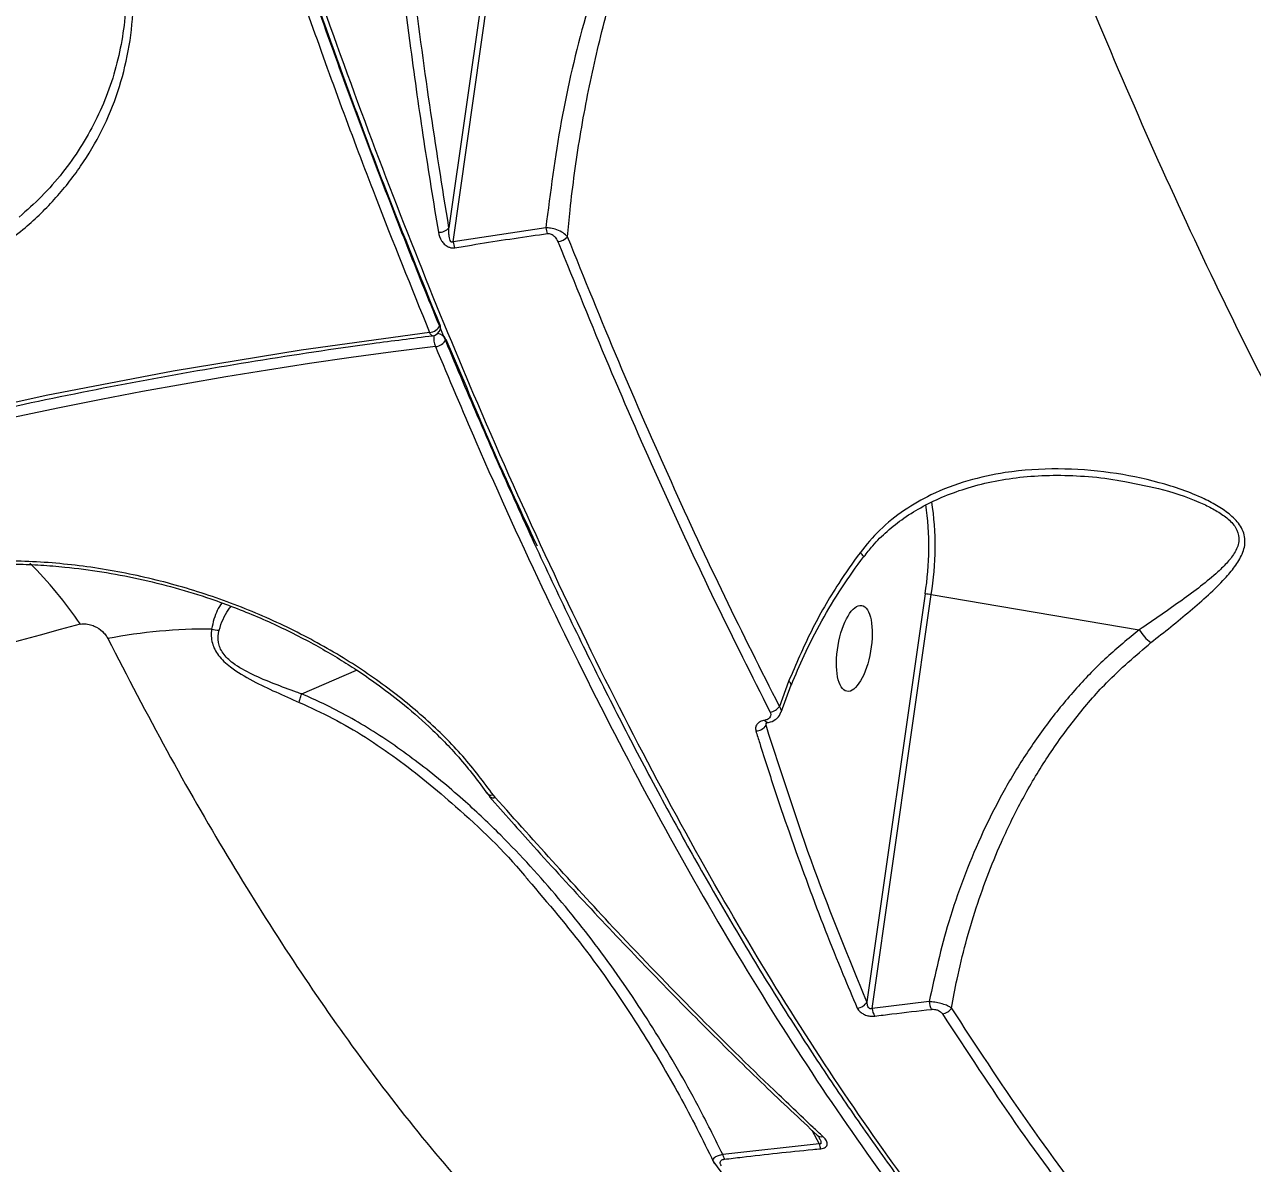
# Model space of a CAD drawing. Header units: millimetres. Extents: x -6879 to 7341, y -8047 to 7187.
# Drawn here: x -546.4 to -414.9, y 3357.6 to 3479.5 of the extents above; entities that cross this region are included whole.
import ezdxf

# ---------------------------------------------------------------- set-up
doc = ezdxf.new("R2010")
doc.units = ezdxf.units.MM
for name, color, linetype in [('DIKOM_ОБЪЕКТ', 7, 'Continuous'), ('DIKOM_РАЗМЕР_ЗОНА', 7, 'Continuous'), ('DIKOM_РАЗМЕР_ОБЪЕКТА', 7, 'Continuous')]:
    doc.layers.add(name, color=color, linetype=linetype)
doc.styles.add('style1', font='arial.ttf', dxfattribs={"width": 0.8})
doc.dimstyles.new('1-50', dxfattribs={"dimtxt": 300, "dimasz": 200, "dimexe": 100, "dimexo": 0, "dimgap": 100, "dimtad": 0, "dimdec": 0, "dimtxsty": 'style1', "dimcen": 0, "dimclrd": 7, "dimclre": 7, "dimadec": 1, "dimazin": 2, "dimtfac": 1, "dimtdec": 0, "dimtmove": 1, "dimatfit": 3, "dimfxl": 0, "dimlwd": 25, "dimlwe": 18, "dimarcsym": 0})

# ---------------------------------------------------------------- blocks, each defined once
blk = doc.blocks.new('*D20')
at = {"layer": 'Defpoints', "color": 0, "transparency": 16777216}
for p in [(-335.47, 4138.44), (-5198.79, -5966.88), (-1568.13, -5966.88)]:
    blk.add_point(p, dxfattribs=at)
at = {"layer": 'DIKOM_РАЗМЕР_ОБЪЕКТА', "color": 7, "lineweight": 18, "transparency": 16777216}
for p, q in [((-335.47, 4138.44), (-5298.79, 4138.44)), ((-1568.13, -5966.88), (-5298.79, -5966.88))]:
    blk.add_line(p, q, dxfattribs=at)
at = {"layer": 'DIKOM_РАЗМЕР_ОБЪЕКТА', "color": 7, "lineweight": 25, "transparency": 16777216}
for p, q in [((-5198.79, 3938.44), (-5198.79, -81.84)), ((-5198.79, -5766.88), (-5198.79, -1161.62))]:
    blk.add_line(p, q, dxfattribs=at)
at = {"layer": 'DIKOM_РАЗМЕР_ОБЪЕКТА', "color": 7, "transparency": 16777216}
for points in [[(-5232.12, 3938.44), (-5165.46, 3938.44), (-5198.79, 4138.44)], [(-5232.12, -5766.88), (-5165.46, -5766.88), (-5198.79, -5966.88)]]:
    blk.add_solid(points, dxfattribs=at)
at = {"layer": 'DIKOM_РАЗМЕР_ОБЪЕКТА', "color": 0, "transparency": 16777216, "insert": (-5198.79, -621.73), "char_height": 300, "attachment_point": 5, "rotation": 90, "style": 'style1'}
blk.add_mtext('10100', dxfattribs=at)
blk = doc.blocks.new('*D19')
at = {"layer": 'Defpoints', "color": 0, "transparency": 16777216}
for p in [(5624.04, 6094.27), (-4435.35, 2864.29), (5624.04, -2640.11)]:
    blk.add_point(p, dxfattribs=at)
at = {"layer": 'DIKOM_РАЗМЕР_ОБЪЕКТА', "color": 7, "lineweight": 18, "transparency": 16777216}
for p, q in [((-4435.35, 2864.29), (-4435.35, 6194.27)), ((5624.04, -2640.11), (5624.04, 6194.27))]:
    blk.add_line(p, q, dxfattribs=at)
at = {"layer": 'DIKOM_РАЗМЕР_ОБЪЕКТА', "color": 7, "lineweight": 25, "transparency": 16777216}
for p, q in [((-4235.35, 6094.27), (2113.67, 6094.27)), ((5424.04, 6094.27), (3193.46, 6094.27))]:
    blk.add_line(p, q, dxfattribs=at)
at = {"layer": 'DIKOM_РАЗМЕР_ОБЪЕКТА', "color": 7, "transparency": 16777216}
for points in [[(-4235.35, 6127.6), (-4235.35, 6060.94), (-4435.35, 6094.27)], [(5424.04, 6127.6), (5424.04, 6060.94), (5624.04, 6094.27)]]:
    blk.add_solid(points, dxfattribs=at)
at = {"layer": 'DIKOM_РАЗМЕР_ОБЪЕКТА', "color": 0, "transparency": 16777216, "insert": (2653.56, 6094.27), "char_height": 300, "attachment_point": 5, "style": 'style1'}
blk.add_mtext('10100', dxfattribs=at)
blk = doc.blocks.new('*D18')
at = {"layer": 'Defpoints', "color": 0, "transparency": 16777216}
for p in [(-342.29, 5666.7), (-6681.79, -8047.27), (-1651.48, -8047.27)]:
    blk.add_point(p, dxfattribs=at)
at = {"layer": 'DIKOM_РАЗМЕР_ЗОНА', "color": 7, "lineweight": 18, "transparency": 16777216}
for p, q in [((-342.29, 5666.7), (-6781.79, 5666.7)), ((-1651.48, -8047.27), (-6781.79, -8047.27))]:
    blk.add_line(p, q, dxfattribs=at)
at = {"layer": 'DIKOM_РАЗМЕР_ЗОНА', "color": 7, "lineweight": 25, "transparency": 16777216}
for p, q in [((-6681.79, 5466.7), (-6681.79, -340.84)), ((-6681.79, -7847.27), (-6681.79, -1420.62))]:
    blk.add_line(p, q, dxfattribs=at)
at = {"layer": 'DIKOM_РАЗМЕР_ЗОНА', "color": 7, "transparency": 16777216}
for points in [[(-6715.12, 5466.7), (-6648.46, 5466.7), (-6681.79, 5666.7)], [(-6715.12, -7847.27), (-6648.46, -7847.27), (-6681.79, -8047.27)]]:
    blk.add_solid(points, dxfattribs=at)
at = {"layer": 'DIKOM_РАЗМЕР_ЗОНА', "color": 0, "transparency": 16777216, "insert": (-6681.79, -880.73), "char_height": 300, "attachment_point": 5, "rotation": 90, "style": 'style1'}
blk.add_mtext('13700', dxfattribs=at)
blk = doc.blocks.new('*D17')
at = {"layer": 'Defpoints', "color": 0, "transparency": 16777216}
for p in [(-5935.35, 6990.27), (-5935.35, 998.27), (7340.79, -2830.86)]:
    blk.add_point(p, dxfattribs=at)
at = {"layer": 'DIKOM_РАЗМЕР_ЗОНА', "color": 7, "lineweight": 18, "transparency": 16777216}
for p, q in [((-5935.35, 998.27), (-5935.35, 7090.27)), ((7340.79, -2830.86), (7340.79, 7090.27))]:
    blk.add_line(p, q, dxfattribs=at)
at = {"layer": 'DIKOM_РАЗМЕР_ЗОНА', "color": 7, "lineweight": 25, "transparency": 16777216}
for p, q in [((-5735.35, 6990.27), (2016.67, 6990.27)), ((7140.79, 6990.27), (3096.46, 6990.27))]:
    blk.add_line(p, q, dxfattribs=at)
at = {"layer": 'DIKOM_РАЗМЕР_ЗОНА', "color": 7, "transparency": 16777216}
for points in [[(-5735.35, 7023.6), (-5735.35, 6956.94), (-5935.35, 6990.27)], [(7140.79, 7023.6), (7140.79, 6956.94), (7340.79, 6990.27)]]:
    blk.add_solid(points, dxfattribs=at)
at = {"layer": 'DIKOM_РАЗМЕР_ЗОНА', "color": 0, "transparency": 16777216, "insert": (2556.56, 6990.27), "char_height": 300, "attachment_point": 5, "style": 'style1'}
blk.add_mtext('13300', dxfattribs=at)

msp = doc.modelspace()

# ---------------------------------------------------------------- linework, layer by layer
at = {"layer": 'DIKOM_ОБЪЕКТ', "color": 7, "linetype": 'Continuous', "lineweight": 15}
for p, q in [((-491.62, 3523.19), (-500.96, 3457.76)), ((-500.51, 3456.25), (-490.97, 3523.12)), ((-490.58, 3457.77), (-500.51, 3456.25)), ((-499.02, 3440.58), (-501.27, 3445.81)), ((-449.94, 3418.56), (-456.18, 3374.86)), ((-455.61, 3374.16), (-449.29, 3418.48)), ((-449.29, 3418.48), (-427, 3414.71)), ((-516.73, 3407.84), (-510.84, 3410.4)), ((-464.57, 3409.18), (-465.55, 3406.5)), ((-465.36, 3405.9), (-464.29, 3408.83)), ((-466.99, 3404.48), (-466.92, 3404.75)), ((-496.86, 3397.2), (-496.55, 3396.79)), ((-496.01, 3396.78), (-496.19, 3397)), ((-495.99, 3396.75), (-496.01, 3396.78)), ((-449.51, 3374.88), (-455.61, 3374.16)), ((-462.07, 3361.11), (-461.29, 3359.65)), ((-461.29, 3359.65), (-471.63, 3358.52)), ((-472.67, 3357.82), (-472.64, 3357.78))]:
    msp.add_line(p, q, dxfattribs=at)
at = {"layer": 'DIKOM_ОБЪЕКТ', "color": 7, "linetype": 'Continuous', "lineweight": 15, "flags": 128}
for points in [[(-503.03, 3446.56), (-516.79, 3444.67), (-530.48, 3442.42), (-544.09, 3439.79), (-557.6, 3436.8), (-571.01, 3433.44), (-584.32, 3429.72), (-597.5, 3425.64), (-610.56, 3421.2), (-623.48, 3416.41), (-636.26, 3411.26), (-648.89, 3405.77), (-661.35, 3399.93), (-673.65, 3393.75), (-685.77, 3387.23), (-697.7, 3380.38), (-709.44, 3373.2), (-720.99, 3365.7), (-732.32, 3357.88), (-743.44, 3349.74), (-754.34, 3341.3), (-765, 3332.55)], [(-502.7, 3446.21), (-502.75, 3446.21), (-502.82, 3446.25), (-502.89, 3446.32), (-502.96, 3446.42), (-503.03, 3446.56)], [(-466.82, 3404.78), (-466.84, 3404.77), (-466.94, 3404.8), (-467.05, 3404.88), (-467.15, 3405.01)]]:
    msp.add_lwpolyline(points, dxfattribs=at)
at = {"layer": 'DIKOM_ОБЪЕКТ', "color": 7, "linetype": 'Continuous', "lineweight": 15}
for centre, radius, start, end in [((-501.98, 3458.63), 1.34, 265.4667, 319.7171), ((-488.38, 3458), 2.21, 186.0483, 202.9327), ((-489.45, 3457.9), 1.62, 275.6819, 317.8607), ((-498.3, 3456.54), 2.23, 187.4882, 204.304), ((-503.13, 3447.94), 1.38, 274.3131, 333.3533), ((-502.83, 3447.2), 1, 277.0236, 342.6173), ((-500.08, 3445.96), 2.5, 173.5114, 201.4227), ((-502.33, 3445.26), 1.19, 27.3098, 82.583), ((-502.44, 3447.08), 0.597, 343.4669, 23.8295), ((-442.3, 2950.01), 498.67, 96.923, 130.1129), ((-502.51, 3446.42), 1.38, 274.3445, 333.6404), ((-481.77, 3423.57), 32.22, 351.0561, 8.1299), ((-481.4, 3423.63), 32.53, 350.881, 8.4765), ((-457.5, 3422), 1.12, 29.0831, 59.3119), ((-576.61, 3390.84), 43.67, 34.0721, 45.2159), ((-450.24, 3413.19), 5.37, 79.7568, 86.7634), ((-419.25, 2959.33), 471.81, 104.8843, 122.1516), ((-526.74, 3357.45), 57.34, 89.6466, 100.8112), ((-525.66, 3417.11), 2.43, 252.57, 272.0175), ((-422.53, 3417.52), 5.29, 212.1679, 232.3424), ((-464.75, 3408.75), 0.467, 9.1702, 67.5879), ((-466.69, 3407.28), 1.39, 275.7999, 325.3827), ((-468.05, 3405.11), 1.23, 268.5592, 329.1835), ((-496.25, 3397.28), 0.557, 229.0057, 295.7331), ((-496.22, 3397.27), 0.573, 229.0932, 294.5538), ((-457.24, 3375.38), 1.18, 271.3496, 334.1778), ((-453.76, 3374.3), 1.86, 184.2826, 211.2516), ((-447.68, 3374.99), 1.84, 183.2767, 210.447), ((-448.22, 3374.84), 1.27, 275.8696, 330.2603), ((-461.09, 3361.04), 0.621, 229.1502, 287.9002), ((-459.59, 3359.92), 1.72, 189.3078, 207.6761), ((-469.95, 3358.85), 1.71, 190.8452, 209.3528)]:
    msp.add_arc(centre, radius, start, end, dxfattribs=at)
msp.add_ellipse((-457.53, 3412.72), major_axis=(-0.79, -4.6), ratio=0.379395, dxfattribs=at)
for points, knots in [([(-489.08, 4127.55), (-490.59, 4126.66), (-494.65, 4124.25), (-501.09, 4119.29), (-508.29, 4112.38), (-515.29, 4104.17), (-522.04, 4094.64), (-528.51, 4083.81), (-534.57, 4071.9), (-540.2, 4058.98), (-545.4, 4045.14), (-550.25, 4030.15), (-554.73, 4014.02), (-558.81, 3996.78), (-562.4, 3978.8), (-565.49, 3960.16), (-568.1, 3940.97), (-570.27, 3920.89), (-571.98, 3899.98), (-573.2, 3878.27), (-573.9, 3856.51), (-574.11, 3834.8), (-573.87, 3813.23), (-573.18, 3791.2), (-572.02, 3768.75), (-570.39, 3745.95), (-568.3, 3722.98), (-565.74, 3699.93), (-562.71, 3676.84), (-559.21, 3653.67), (-555.22, 3630.47), (-550.74, 3607.33), (-545.89, 3584.77), (-540.67, 3562.84), (-535.12, 3541.59), (-529.16, 3520.69), (-522.79, 3500.2), (-516.01, 3480.25), (-509.41, 3462.33), (-504.99, 3451.4), (-503.03, 3446.56)], [0, 0, 0, 0, 0.015652, 0.042167, 0.068704, 0.09522, 0.122506, 0.149814, 0.177101, 0.203617, 0.230153, 0.256669, 0.283955, 0.311264, 0.33855, 0.365066, 0.391602, 0.418118, 0.445404, 0.472713, 0.499999, 0.52556, 0.55114, 0.576701, 0.602949, 0.629218, 0.655467, 0.681983, 0.708519, 0.735035, 0.762321, 0.78963, 0.816916, 0.843432, 0.869969, 0.896485, 0.923771, 0.951079, 0.978366, 1, 1, 1, 1]), ([(-541.13, 3570.25), (-540.77, 3568.75), (-539.55, 3563.65), (-537.36, 3555.06), (-534.58, 3544.49), (-531.71, 3534.1), (-528.77, 3523.88), (-525.75, 3513.85), (-522.66, 3503.99), (-519.49, 3494.3), (-516.24, 3484.79), (-512.92, 3475.44), (-509.51, 3466.26), (-506.03, 3457.23), (-502.47, 3448.37), (-498.82, 3439.68), (-495.11, 3431.18), (-491.35, 3422.91), (-487.55, 3414.9), (-483.7, 3407.15), (-479.82, 3399.65), (-475.89, 3392.4), (-471.92, 3385.39), (-467.9, 3378.64), (-463.84, 3372.13), (-459.73, 3365.86), (-455.57, 3359.83), (-451.37, 3354.05), (-447.12, 3348.52), (-442.86, 3343.28), (-438.59, 3338.33), (-434.32, 3333.69), (-430.04, 3329.36), (-425.76, 3325.32), (-421.48, 3321.59), (-417.18, 3318.15), (-412.88, 3315.01), (-408.57, 3312.17), (-404.25, 3309.62), (-399.92, 3307.37), (-395.58, 3305.42), (-391.27, 3303.81), (-388.36, 3302.85), (-386.92, 3302.51), (-386.89, 3302.5)], [0, 0, 0, 0, 0.010327, 0.035268, 0.060217, 0.085051, 0.10977, 0.134402, 0.158977, 0.183522, 0.208065, 0.232629, 0.257239, 0.281921, 0.306704, 0.331617, 0.356585, 0.381471, 0.406235, 0.430906, 0.455511, 0.480079, 0.504637, 0.529212, 0.553823, 0.578501, 0.603272, 0.628165, 0.653157, 0.67812, 0.702946, 0.72767, 0.752318, 0.776919, 0.801499, 0.826085, 0.850694, 0.875352, 0.900082, 0.924912, 0.949847, 0.974761, 0.99953, 1, 1, 1, 1]), ([(-501.9, 3447.32), (-503.85, 3452.14), (-508.23, 3462.95), (-514.73, 3480.63), (-521.4, 3500.25), (-527.75, 3520.59), (-533.73, 3541.58), (-538.16, 3558.17), (-540.45, 3567.89), (-541.01, 3570.27)], [0, 0, 0, 0, 0.131149, 0.29383, 0.457023, 0.620477, 0.783932, 0.947126, 1, 1, 1, 1]), ([(-386.57, 3302.59), (-387.02, 3302.68), (-390.37, 3303.37), (-396.64, 3305.91), (-405.35, 3310.28), (-414.02, 3315.97), (-422.77, 3322.93), (-431.59, 3331.22), (-440.44, 3340.84), (-449.12, 3351.59), (-457.62, 3363.39), (-465.91, 3376.16), (-474.12, 3390.11), (-482.23, 3405.25), (-490.19, 3421.54), (-497.52, 3437.9), (-504.23, 3454.14), (-510.36, 3470.06), (-516.28, 3486.61), (-521.98, 3503.77), (-527.41, 3521.34), (-532.53, 3539.23), (-536.86, 3555.47), (-539.42, 3565.88), (-540.46, 3570.12)], [0, 0, 0, 0, 0.007906, 0.059244, 0.109134, 0.159061, 0.208951, 0.26029, 0.31167, 0.363008, 0.412898, 0.462826, 0.512715, 0.564054, 0.615434, 0.666773, 0.710192, 0.753663, 0.797133, 0.841015, 0.884898, 0.927675, 0.970549, 1, 1, 1, 1]), ([(-311.82, 3339.16), (-312.39, 3339.17), (-315.48, 3339.22), (-321.23, 3340.48), (-329.15, 3343.05), (-337.28, 3347), (-345.63, 3352.26), (-354.07, 3358.82), (-362.4, 3366.52), (-370.55, 3375.2), (-378.48, 3384.76), (-386.43, 3395.43), (-394.36, 3407.23), (-402.23, 3420.14), (-409.83, 3433.79), (-417.14, 3448.09), (-424.14, 3462.95), (-431, 3478.69), (-437.66, 3495.3), (-444.14, 3512.69), (-448.22, 3524.81), (-450.25, 3530.87)], [0, 0, 0, 0, 0.012474, 0.067133, 0.121746, 0.178335, 0.234924, 0.292326, 0.349728, 0.40364, 0.457596, 0.511509, 0.566994, 0.622523, 0.678009, 0.730947, 0.783923, 0.836861, 0.891227, 0.945634, 1, 1, 1, 1]), ([(-465, 3518.72), (-465.51, 3518.27), (-467.46, 3516.55), (-470.57, 3513.15), (-474.08, 3508.39), (-477.29, 3503.11), (-480.2, 3497.37), (-483.41, 3489.76), (-486.48, 3480.38), (-489.12, 3469.19), (-490.09, 3461.57), (-490.58, 3457.77)], [0, 0, 0, 0, 0.031071, 0.11984, 0.208956, 0.297931, 0.396824, 0.495743, 0.663633, 0.831973, 1, 1, 1, 1]), ([(-488.25, 3456.81), (-488.16, 3457.76), (-487.83, 3461.36), (-486.97, 3467.58), (-485.45, 3475.42), (-483.47, 3483.14), (-480.99, 3490.75), (-477.94, 3498.18), (-474.24, 3505.34), (-470.51, 3510.91), (-467.09, 3515.03), (-465.14, 3516.87), (-464.17, 3517.79)], [0, 0, 0, 0, 0.041995, 0.159523, 0.277494, 0.395316, 0.513121, 0.633877, 0.754565, 0.875869, 0.937948, 1, 1, 1, 1]), ([(-508.84, 3512.35), (-508.79, 3511.77), (-508.56, 3508.89), (-507.9, 3501.44), (-506.74, 3490.17), (-505.23, 3477.96), (-503.68, 3467), (-502.62, 3460.53), (-502.09, 3457.29)], [0, 0, 0, 0, 0.02999, 0.149949, 0.390056, 0.630166, 0.815084, 1, 1, 1, 1]), ([(-500.96, 3457.76), (-501.66, 3462.12), (-503.07, 3470.85), (-504.86, 3484.43), (-506.43, 3498.34), (-507.25, 3507.91), (-507.66, 3512.69)], [0, 0, 0, 0, 0.2492683, 0.4985359, 0.7492682, 1, 1, 1, 1]), ([(-551.17, 3454.27), (-549.6, 3455.34), (-546.69, 3457.3), (-543.16, 3460.74), (-540.32, 3464.3), (-538.03, 3468.18), (-536.33, 3472.32), (-535.21, 3476.69), (-534.68, 3481.24), (-534.78, 3485.94), (-535.42, 3490.72), (-536.34, 3493.91), (-536.8, 3495.51)], [0, 0, 0, 0, 0.116681, 0.215085, 0.313797, 0.4122, 0.510062, 0.608227, 0.706085, 0.803954, 0.902133, 1, 1, 1, 1]), ([(-537.51, 3495.88), (-536.87, 3493.56), (-535.91, 3490.05), (-535.5, 3485.41), (-535.49, 3480.83), (-536.15, 3476.4), (-537.46, 3472.21), (-539.21, 3468.18), (-541.6, 3464.46), (-544.5, 3461.13), (-546.17, 3459.64), (-546.98, 3458.92)], [0, 0, 0, 0, 0.164738, 0.249569, 0.334404, 0.49926, 0.584127, 0.668989, 0.834935, 0.920361, 1, 1, 1, 1]), ([(-502.09, 3457.29), (-502, 3456.98), (-501.89, 3456.53), (-501.47, 3456.01), (-501.12, 3455.75), (-500.75, 3455.62), (-500.5, 3455.6), (-500.37, 3455.62), (-500.33, 3455.62)], [0, 0, 0, 0, 0.4030006, 0.5733269, 0.745112, 0.8533429, 0.9617357, 1, 1, 1, 1]), ([(-500.51, 3456.25), (-500.52, 3456.24), (-500.55, 3456.22), (-500.59, 3456.21), (-500.63, 3456.21), (-500.67, 3456.22), (-500.71, 3456.24), (-500.8, 3456.34), (-500.88, 3456.56), (-500.94, 3456.9), (-500.97, 3457.32), (-500.96, 3457.61), (-500.96, 3457.76)], [0, 0, 0, 0, 0.025406, 0.051714, 0.078252, 0.086509, 0.114985, 0.152882, 0.30296, 0.490728, 0.749009, 1, 1, 1, 1]), ([(-500.33, 3455.62), (-499.73, 3455.72), (-496.71, 3456.23), (-493.4, 3456.73), (-490.69, 3457.1), (-490.42, 3457.14)], [0, 0, 0, 0, 0.183163, 0.9158922, 1, 1, 1, 1]), ([(-488.25, 3456.81), (-488.4, 3456.95), (-488.69, 3457.23), (-489.34, 3457.55), (-490.02, 3457.74), (-490.41, 3457.76), (-490.58, 3457.77)], [0, 0, 0, 0, 0.282912, 0.567498, 0.811216, 1, 1, 1, 1]), ([(-490.42, 3457.14), (-490.35, 3457.14), (-490.22, 3457.15), (-490, 3457.09), (-489.78, 3456.96), (-489.49, 3456.7), (-489.37, 3456.45), (-489.29, 3456.29)], [0, 0, 0, 0, 0.121199, 0.252309, 0.411627, 0.599372, 1, 1, 1, 1]), ([(-465.55, 3406.5), (-467.51, 3410.38), (-471.43, 3418.15), (-477.16, 3430.51), (-482.8, 3443.33), (-486.43, 3452.32), (-488.25, 3456.81)], [0, 0, 0, 0, 0.249122, 0.498243, 0.749122, 1, 1, 1, 1]), ([(-489.29, 3456.29), (-487.48, 3451.82), (-483.87, 3442.89), (-478.24, 3430.07), (-472.48, 3417.66), (-468.53, 3409.82), (-466.55, 3405.9)], [0, 0, 0, 0, 0.2491226, 0.4982428, 0.7491206, 1, 1, 1, 1]), ([(-764.38, 3332.34), (-762.69, 3333.75), (-757.79, 3337.85), (-749.53, 3344.44), (-739.54, 3352.04), (-729.37, 3359.37), (-719.01, 3366.44), (-708.49, 3373.25), (-697.8, 3379.79), (-686.95, 3386.05), (-675.95, 3392.04), (-664.79, 3397.76), (-653.5, 3403.19), (-642.07, 3408.33), (-630.51, 3413.19), (-618.82, 3417.75), (-607.02, 3422.03), (-595.11, 3426.01), (-583.09, 3429.69), (-570.98, 3433.07), (-558.77, 3436.15), (-546.48, 3438.93), (-534.12, 3441.4), (-521.68, 3443.56), (-511.2, 3445.13), (-504.86, 3445.94), (-502.7, 3446.21)], [0, 0, 0, 0, 0.022818, 0.066219, 0.10962, 0.153022, 0.196424, 0.239825, 0.283227, 0.326629, 0.370031, 0.413432, 0.456834, 0.500236, 0.543637, 0.587039, 0.630441, 0.673843, 0.717244, 0.760645, 0.804047, 0.847448, 0.890849, 0.93425, 0.97765, 1, 1, 1, 1]), ([(-502.4, 3445.05), (-500.96, 3441.63), (-497.08, 3432.43), (-490.54, 3418.14), (-482.76, 3402.48), (-474.7, 3387.64), (-466.38, 3373.71), (-457.83, 3360.77), (-449.23, 3349.1), (-440.6, 3338.7), (-431.99, 3329.56), (-423.26, 3321.53), (-414.42, 3314.7), (-405.5, 3309.07), (-396.72, 3304.96), (-390.83, 3302.69), (-387.92, 3302.15), (-387.84, 3302.14)], [0, 0, 0, 0, 0.0427844, 0.1152607, 0.1877929, 0.2602692, 0.3348506, 0.4094926, 0.4840743, 0.5565505, 0.6290828, 0.7015588, 0.7761401, 0.8507826, 0.9253641, 0.9978394, 1, 1, 1, 1]), ([(-491.48, 3423.66), (-492.67, 3426.17), (-495.23, 3431.62), (-497.7, 3437.45), (-499.02, 3440.58)], [0, 0, 0, 0, 0.461869, 1, 1, 1, 1]), ([(-425.76, 3413.34), (-424.33, 3414.47), (-422.16, 3416.2), (-419.57, 3418.45), (-417.96, 3420.02), (-416.74, 3421.47), (-415.9, 3422.82), (-415.54, 3424.3), (-416.01, 3425.77), (-417.15, 3426.99), (-418.53, 3427.95), (-420.27, 3428.87), (-422.4, 3429.73), (-425.73, 3430.76), (-430.16, 3431.65), (-435.71, 3432.07), (-440.85, 3431.74), (-445.43, 3430.75), (-449.07, 3429.38), (-452.22, 3427.57), (-454.83, 3425.52), (-456.24, 3423.8), (-456.92, 3422.97)], [0, 0, 0, 0, 0.086691, 0.1314, 0.176076, 0.208198, 0.240903, 0.274421, 0.308252, 0.337741, 0.365053, 0.393034, 0.432877, 0.472763, 0.554544, 0.639696, 0.726414, 0.788999, 0.852848, 0.902092, 0.952588, 1, 1, 1, 1]), ([(-456.5, 3422.53), (-456.19, 3422.93), (-455.45, 3423.92), (-454, 3425.31), (-452.2, 3426.73), (-450.13, 3428), (-447.83, 3429.08), (-445.25, 3429.99), (-442.43, 3430.69), (-439.38, 3431.13), (-436.18, 3431.31), (-432.82, 3431.18), (-430.26, 3430.93), (-428.83, 3430.64), (-428.56, 3430.58)], [0, 0, 0, 0, 0.047902, 0.117781, 0.191991, 0.270598, 0.353765, 0.441735, 0.538888, 0.639781, 0.745287, 0.855941, 0.97194, 1, 1, 1, 1]), ([(-428.55, 3430.59), (-427.17, 3430.32), (-424.25, 3429.76), (-420.97, 3428.62), (-418.77, 3427.5), (-417.55, 3426.69), (-416.59, 3425.69), (-416.32, 3424.84), (-416.33, 3423.96), (-416.66, 3423.06), (-417.52, 3421.94), (-418.76, 3420.72), (-420.4, 3419.37), (-423.16, 3417.34), (-425.46, 3415.76), (-427, 3414.71)], [0, 0, 0, 0, 0.127862, 0.269153, 0.315531, 0.362814, 0.414171, 0.46459, 0.474204, 0.534331, 0.590571, 0.648031, 0.734669, 0.821373, 1, 1, 1, 1]), ([(-456.92, 3422.97), (-457.7, 3421.88), (-459.61, 3419.19), (-462.25, 3414.6), (-463.79, 3410.99), (-464.57, 3409.18)], [0, 0, 0, 0, 0.251276, 0.623477, 1, 1, 1, 1]), ([(-464.27, 3408.81), (-463.83, 3409.86), (-462.87, 3412.19), (-461.06, 3415.66), (-458.94, 3419.21), (-457.33, 3421.45), (-456.52, 3422.55)], [0, 0, 0, 0, 0.217705, 0.481213, 0.742236, 1, 1, 1, 1]), ([(-496.19, 3397), (-497.23, 3398.4), (-499.32, 3401.2), (-503.37, 3405.2), (-508.01, 3408.96), (-513.24, 3412.39), (-518.96, 3415.41), (-525.07, 3417.94), (-531.47, 3419.93), (-538.06, 3421.32), (-544.72, 3422.07), (-551.33, 3422.14), (-557.82, 3421.58), (-561.91, 3420.63), (-563.96, 3420.16)], [0, 0, 0, 0, 0.083619, 0.167167, 0.250419, 0.333854, 0.417304, 0.50049, 0.583739, 0.667139, 0.750459, 0.833396, 0.91663, 1, 1, 1, 1]), ([(-563.62, 3419.85), (-561.92, 3420.25), (-558.79, 3421), (-554.27, 3421.54), (-550.49, 3421.76), (-547.37, 3421.77), (-544.66, 3421.65), (-540.31, 3421.3), (-534.15, 3420.32), (-527.24, 3418.39), (-521.46, 3416.17), (-516.86, 3413.99), (-513.37, 3412.02), (-510.72, 3410.34), (-508.5, 3408.81), (-505.87, 3406.81), (-502.86, 3404.18), (-499.63, 3400.9), (-497.79, 3398.43), (-496.8, 3397.1)], [0, 0, 0, 0, 0.070177, 0.129735, 0.178604, 0.217131, 0.249345, 0.282173, 0.382648, 0.484138, 0.552, 0.618975, 0.681522, 0.710898, 0.746111, 0.792425, 0.849963, 0.919286, 1, 1, 1, 1]), ([(-525.3, 3417.57), (-525.46, 3417.32), (-525.98, 3416.55), (-526.22, 3415.5), (-526.39, 3414.79)], [0, 0, 0, 0, 0.325718, 1, 1, 1, 1]), ([(-525.58, 3414.68), (-525.31, 3415.46), (-524.98, 3416.4), (-524.42, 3417.07), (-524.32, 3417.19)], [0, 0, 0, 0, 0.822562, 1, 1, 1, 1]), ([(-540.44, 3415.31), (-540.34, 3415.33), (-540.14, 3415.37), (-539.72, 3415.34), (-539.21, 3415.22), (-538.52, 3414.91), (-538.05, 3414.53), (-537.69, 3414.11), (-537.58, 3413.91), (-537.5, 3413.77)], [0, 0, 0, 0, 0.076727, 0.160529, 0.317408, 0.466133, 0.762499, 0.842835, 1, 1, 1, 1]), ([(-526.39, 3414.79), (-526.42, 3414.29), (-526.46, 3413.39), (-525.73, 3411.95), (-524.23, 3410.52), (-522.04, 3409.24), (-519.51, 3408.03), (-517.84, 3407.31), (-517, 3406.94)], [0, 0, 0, 0, 0.16725, 0.304305, 0.441655, 0.637007, 0.818294, 1, 1, 1, 1]), ([(-516.74, 3407.83), (-516.74, 3407.84), (-516.92, 3407.9), (-517.89, 3408.25), (-519.67, 3408.9), (-522, 3409.88), (-523.98, 3410.96), (-525.26, 3412.18), (-525.79, 3413.45), (-525.65, 3414.24), (-525.58, 3414.68)], [0, 0, 0, 0, 0.000274, 0.041458, 0.22431, 0.406581, 0.584991, 0.712485, 0.840456, 1, 1, 1, 1]), ([(-427, 3414.71), (-428.18, 3413.75), (-430.55, 3411.82), (-433.8, 3408.46), (-436.82, 3404.8), (-439.54, 3400.86), (-441.94, 3396.76), (-444.06, 3392.5), (-445.89, 3388.05), (-447.91, 3382.22), (-448.88, 3377.75), (-449.51, 3374.88)], [0, 0, 0, 0, 0.100648, 0.201314, 0.30524, 0.409182, 0.509637, 0.610097, 0.712666, 0.815238, 1, 1, 1, 1]), ([(-537.5, 3413.77), (-535.4, 3409.72), (-531.19, 3401.61), (-524.7, 3390.34), (-518.09, 3379.78), (-511.12, 3369.67), (-503.82, 3360.16), (-496.2, 3351.42), (-488.46, 3343.69), (-480.6, 3337.06), (-472.64, 3331.58), (-464.85, 3327.43), (-457.25, 3324.54), (-449.85, 3322.88), (-443.46, 3322.26), (-439.58, 3322.69), (-438.12, 3322.86)], [0, 0, 0, 0, 0.067927, 0.135854, 0.204457, 0.27306, 0.348899, 0.424797, 0.500635, 0.578708, 0.656847, 0.73492, 0.808373, 0.881881, 0.955334, 1, 1, 1, 1]), ([(-447.12, 3374.21), (-446.93, 3375.23), (-446.25, 3378.87), (-444.58, 3385.03), (-442.07, 3391.55), (-439.4, 3396.9), (-436.83, 3401.2), (-433.89, 3405.27), (-430.28, 3409.48), (-427.39, 3411.94), (-425.76, 3413.34)], [0, 0, 0, 0, 0.067269, 0.238609, 0.412172, 0.521214, 0.630242, 0.742522, 0.854781, 1, 1, 1, 1]), ([(-517, 3406.94), (-517, 3406.96), (-516.98, 3407.07), (-516.91, 3407.34), (-516.8, 3407.66), (-516.74, 3407.83)], [0, 0, 0, 0, 0.08444, 0.500448, 1, 1, 1, 1]), ([(-517, 3406.94), (-515.8, 3406.39), (-512.15, 3404.7), (-506.45, 3401.03), (-499.6, 3395.35), (-494.93, 3390.93), (-492.61, 3388.08), (-492.49, 3387.93)], [0, 0, 0, 0, 0.127905, 0.38652, 0.645548, 0.980763, 1, 1, 1, 1]), ([(-516.73, 3407.84), (-516.73, 3407.84), (-516.74, 3407.84), (-516.74, 3407.84), (-516.74, 3407.84), (-516.74, 3407.83)], [0, 0, 0, 0, 0.4526183, 0.8401404, 1, 1, 1, 1]), ([(-471.63, 3358.52), (-472.41, 3360.1), (-474.53, 3364.37), (-478.44, 3371.16), (-483.49, 3378.77), (-489.11, 3386.01), (-494.41, 3391.82), (-499.39, 3396.54), (-503.9, 3400.31), (-508.97, 3403.88), (-513.31, 3406.34), (-515.96, 3407.5), (-516.73, 3407.84)], [0, 0, 0, 0, 0.078335, 0.212592, 0.347266, 0.481793, 0.615851, 0.691666, 0.782071, 0.87262, 0.962813, 1, 1, 1, 1]), ([(-466.55, 3405.9), (-466.53, 3405.86), (-466.47, 3405.73), (-466.47, 3405.5), (-466.6, 3405.27), (-466.83, 3405.09), (-467.05, 3405.04), (-467.15, 3405.01)], [0, 0, 0, 0, 0.104394, 0.3453054, 0.5759434, 0.7877888, 1, 1, 1, 1]), ([(-466.82, 3404.79), (-466.78, 3404.79), (-466.48, 3404.81), (-466.02, 3405.04), (-465.56, 3405.44), (-465.44, 3405.77), (-465.4, 3405.9)], [0, 0, 0, 0, 0.055613, 0.447537, 0.784251, 1, 1, 1, 1]), ([(-465.38, 3405.9), (-465.38, 3405.9), (-465.3, 3405.99), (-465.35, 3406.21), (-465.49, 3406.41), (-465.55, 3406.5)], [0, 0, 0, 0, 0.0308185, 0.6038188, 1, 1, 1, 1]), ([(-467.15, 3405.01), (-467.31, 3404.98), (-467.62, 3404.9), (-467.94, 3404.65), (-468.14, 3404.3), (-468.1, 3404.03), (-468.08, 3403.88)], [0, 0, 0, 0, 0.232233, 0.463942, 0.713987, 1, 1, 1, 1]), ([(-466.99, 3404.48), (-466.99, 3404.59), (-466.98, 3404.7), (-466.94, 3404.81), (-466.94, 3404.81)], [0, 0, 0, 0, 0.960136, 1, 1, 1, 1]), ([(-456.18, 3374.86), (-458.1, 3379.52), (-461.95, 3388.86), (-465.31, 3399.27), (-466.99, 3404.48)], [0, 0, 0, 0, 0.499175, 1, 1, 1, 1]), ([(-466.98, 3404.73), (-466.98, 3404.73), (-466.99, 3404.72), (-466.92, 3404.76), (-466.84, 3404.77), (-466.81, 3404.77)], [0, 0, 0, 0, 0.36824, 0.814688, 1, 1, 1, 1]), ([(-468.08, 3403.88), (-467.94, 3403.44), (-467.26, 3401.25), (-465.45, 3395.64), (-462.51, 3387.3), (-459.54, 3379.66), (-457.73, 3375.4), (-457.22, 3374.19)], [0, 0, 0, 0, 0.041372, 0.20687, 0.538147, 0.869426, 1, 1, 1, 1]), ([(-496.8, 3397.12), (-496.82, 3397.13), (-496.9, 3397.18), (-496.93, 3397.28), (-496.95, 3397.34)], [0, 0, 0, 0, 0.27424, 1, 1, 1, 1]), ([(-496.19, 3397), (-496.28, 3396.99), (-496.46, 3396.96), (-496.68, 3397.01), (-496.76, 3397.09), (-496.8, 3397.12)], [0, 0, 0, 0, 0.366747, 0.75275, 1, 1, 1, 1]), ([(-496.63, 3396.87), (-496.62, 3396.86), (-496.61, 3396.86), (-496.61, 3396.85), (-496.61, 3396.85)], [0, 0, 0, 0, 0.79436, 1, 1, 1, 1]), ([(-496.61, 3396.83), (-495.04, 3395.06), (-491.41, 3390.95), (-485.73, 3384.77), (-479.54, 3378.25), (-473.35, 3371.96), (-467.33, 3366.04), (-463.39, 3362.34), (-461.5, 3360.57)], [0, 0, 0, 0, 0.133452, 0.308842, 0.484523, 0.660695, 0.837542, 1, 1, 1, 1]), ([(-460.9, 3360.45), (-461.25, 3360.77), (-462.99, 3362.39), (-467.53, 3366.7), (-474.54, 3373.62), (-484.49, 3383.91), (-491.65, 3391.9), (-495.99, 3396.75)], [0, 0, 0, 0, 0.02999, 0.149952, 0.39007, 0.630191, 1, 1, 1, 1]), ([(-492.49, 3387.93), (-490.35, 3385.42), (-485.96, 3380.26), (-480.69, 3372.43), (-476.17, 3364.88), (-473.8, 3360.11), (-472.61, 3357.73)], [0, 0, 0, 0, 0.269956, 0.555807, 0.777901, 1, 1, 1, 1]), ([(-457.22, 3374.19), (-457.13, 3374.05), (-456.98, 3373.81), (-456.55, 3373.53), (-456.11, 3373.37), (-455.69, 3373.31), (-455.45, 3373.33), (-455.35, 3373.34)], [0, 0, 0, 0, 0.303836, 0.502318, 0.701697, 0.873268, 1, 1, 1, 1]), ([(-455.61, 3374.16), (-455.65, 3374.14), (-455.71, 3374.11), (-455.8, 3374.11), (-455.87, 3374.13), (-455.95, 3374.18), (-456.04, 3374.28), (-456.14, 3374.52), (-456.16, 3374.73), (-456.18, 3374.86)], [0, 0, 0, 0, 0.104496, 0.17414, 0.229768, 0.304782, 0.396635, 0.60864, 1, 1, 1, 1]), ([(-455.35, 3373.34), (-454.74, 3373.41), (-452.71, 3373.67), (-450.68, 3373.9), (-449.26, 3374.05)], [0, 0, 0, 0, 0.299652, 1, 1, 1, 1]), ([(-447.12, 3374.21), (-447.25, 3374.28), (-447.5, 3374.44), (-448.08, 3374.64), (-448.73, 3374.8), (-449.22, 3374.86), (-449.46, 3374.88), (-449.51, 3374.88)], [0, 0, 0, 0, 0.243498, 0.487506, 0.719747, 0.941795, 1, 1, 1, 1]), ([(-449.26, 3374.05), (-449.21, 3374.06), (-449.06, 3374.07), (-448.8, 3374.04), (-448.51, 3373.94), (-448.25, 3373.78), (-448.15, 3373.65), (-448.09, 3373.58)], [0, 0, 0, 0, 0.120739, 0.307543, 0.523002, 0.737499, 1, 1, 1, 1]), ([(-415.05, 3333.09), (-417.75, 3335.91), (-423.15, 3341.56), (-431.21, 3351.4), (-439.23, 3362.15), (-444.49, 3370.19), (-447.12, 3374.21)], [0, 0, 0, 0, 0.248615, 0.49723, 0.748614, 1, 1, 1, 1]), ([(-448.09, 3373.58), (-445.49, 3369.59), (-440.27, 3361.63), (-432.28, 3350.89), (-424.18, 3340.99), (-418.71, 3335.27), (-415.97, 3332.41)], [0, 0, 0, 0, 0.2486156, 0.497233, 0.7486152, 1, 1, 1, 1]), ([(-461.51, 3360.56), (-461.49, 3360.55), (-461.39, 3360.47), (-461.33, 3360.38), (-461.33, 3360.38), (-461.33, 3360.37)], [0, 0, 0, 0, 0.157428, 0.778634, 1, 1, 1, 1]), ([(-461.33, 3360.37), (-461.27, 3360.26), (-461.17, 3360.07), (-461.1, 3359.83), (-461.1, 3359.71), (-461.13, 3359.65), (-461.16, 3359.64), (-461.19, 3359.63), (-461.23, 3359.63), (-461.27, 3359.64), (-461.29, 3359.65)], [0, 0, 0, 0, 0.387349, 0.657339, 0.787173, 0.832191, 0.877544, 0.890445, 0.934806, 1, 1, 1, 1]), ([(-461.12, 3359.12), (-461.02, 3359.14), (-460.82, 3359.17), (-460.6, 3359.28), (-460.45, 3359.45), (-460.4, 3359.72), (-460.55, 3360.08), (-460.79, 3360.33), (-460.9, 3360.45)], [0, 0, 0, 0, 0.109877, 0.220034, 0.325754, 0.492551, 0.753712, 1, 1, 1, 1]), ([(-471.63, 3358.52), (-471.8, 3358.48), (-472.14, 3358.38), (-472.49, 3358.2), (-472.69, 3358.02), (-472.73, 3357.89), (-472.68, 3357.83), (-472.67, 3357.82)], [0, 0, 0, 0, 0.232282, 0.464345, 0.701209, 0.965916, 1, 1, 1, 1]), ([(-471.44, 3358.01), (-470.82, 3358.08), (-467.67, 3358.46), (-464.23, 3358.83), (-461.41, 3359.1), (-461.12, 3359.12)], [0, 0, 0, 0, 0.183171, 0.9158814, 1, 1, 1, 1]), ([(-472.66, 3357.83), (-472.64, 3357.75), (-472.6, 3357.65), (-472.53, 3357.58), (-472.51, 3357.56)], [0, 0, 0, 0, 0.728881, 1, 1, 1, 1]), ([(-472.61, 3357.73), (-470.5, 3354.82), (-466.28, 3348.98), (-459.86, 3340.97), (-455.54, 3336.15), (-453.37, 3333.74)], [0, 0, 0, 0, 0.33255, 0.665101, 1, 1, 1, 1]), ([(-471.77, 3357.28), (-471.82, 3357.37), (-471.91, 3357.53), (-471.9, 3357.74), (-471.8, 3357.88), (-471.65, 3357.97), (-471.51, 3357.99), (-471.44, 3358.01)], [0, 0, 0, 0, 0.319641, 0.561882, 0.727945, 0.864104, 1, 1, 1, 1])]:
    msp.add_open_spline(points, degree=3, knots=knots, dxfattribs=at)

# ---------------------------------------------------------------- dimensions: what is measured, and where the dimension line sits
at = {"layer": 'DIKOM_РАЗМЕР_ЗОНА'}
dim = msp.add_linear_dim(base=(-5935.35, 6990.27), p1=(7340.79, -2830.86), p2=(-5935.35, 998.27), text='13300', dimstyle='1-50', override={"dimscale": 1, "dimtix": 0, "dimtofl": 1, "dimtmove": 1, "dimatfit": 3}, dxfattribs=at)
dim.commit()
dim.dimension.update_dxf_attribs({"geometry": '*D17', "text_midpoint": (2556.56, 6990.27), "dimtype": 160})
dim = msp.add_linear_dim(base=(-6681.79, -8047.27), p1=(-342.29, 5666.7), p2=(-1651.48, -8047.27), angle=270, text='13700', dimstyle='1-50', override={"dimscale": 1, "dimtix": 0, "dimtofl": 1, "dimtmove": 1, "dimatfit": 3}, dxfattribs=at)
dim.commit()
dim.dimension.update_dxf_attribs({"geometry": '*D18', "text_midpoint": (-6681.79, -880.73), "dimtype": 160})
at = {"layer": 'DIKOM_РАЗМЕР_ОБЪЕКТА'}
dim = msp.add_linear_dim(base=(5624.04, 6094.27), p1=(-4435.35, 2864.29), p2=(5624.04, -2640.11), text='10100', dimstyle='1-50', override={"dimscale": 1, "dimtix": 0, "dimtofl": 1, "dimtmove": 1, "dimatfit": 3}, dxfattribs=at)
dim.commit()
dim.dimension.update_dxf_attribs({"geometry": '*D19', "text_midpoint": (2653.56, 6094.27), "dimtype": 160})
dim = msp.add_linear_dim(base=(-5198.79, -5966.88), p1=(-335.47, 4138.44), p2=(-1568.13, -5966.88), angle=270, text='10100', dimstyle='1-50', override={"dimscale": 1, "dimtix": 0, "dimtofl": 1, "dimtmove": 1, "dimatfit": 3}, dxfattribs=at)
dim.commit()
dim.dimension.update_dxf_attribs({"geometry": '*D20', "text_midpoint": (-5198.79, -621.73), "dimtype": 160})

doc.saveas('drawing.dxf')
